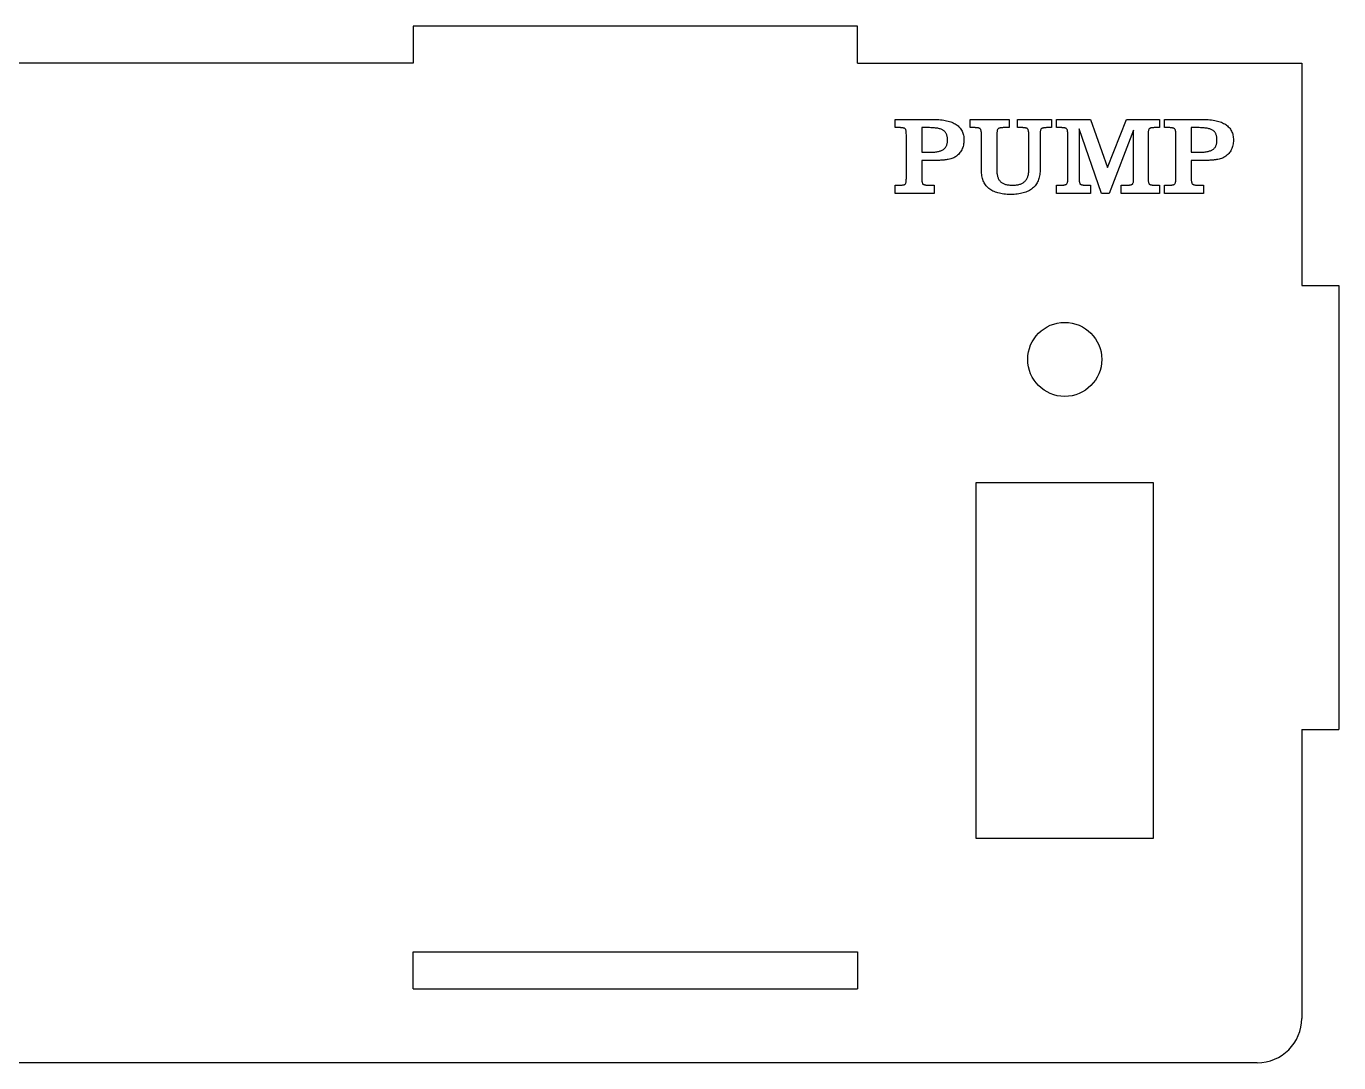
# Model space of a CAD drawing. Header units: millimetres. Extents: x -108 to 108, y -38 to 32.
# Drawn here: x 18.9 to 107.5, y -37.5 to 32.5 of the extents above; entities that cross this region are included whole.
import ezdxf

# ---------------------------------------------------------------- set-up
doc = ezdxf.new("R2010")
doc.units = ezdxf.units.MM

msp = doc.modelspace()

# ---------------------------------------------------------------- linework, layer by layer
at = {"color": 7, "linetype": 'Continuous', "lineweight": 25}
for p, q in [((45, 32.5), (45, 30)), ((75, 32.5), (45, 32.5)), ((75, 30), (75, 32.5)), ((45, 30), (15, 30)), ((75, 30), (105, 30)), ((105, 30), (105, 15)), ((77.542, 26.209), (80.131, 26.209)), ((77.542, 25.653), (77.542, 26.209)), ((82.611, 26.209), (85.25, 26.209)), ((82.611, 25.653), (82.611, 26.209)), ((85.25, 26.209), (85.25, 25.653)), ((85.806, 26.209), (88.097, 26.209)), ((85.806, 25.653), (85.806, 26.209)), ((88.097, 26.209), (88.097, 25.653)), ((88.444, 26.209), (90.73, 26.209)), ((88.444, 25.653), (88.444, 26.209)), ((90.73, 26.209), (91.886, 22.961)), ((91.886, 22.961), (93.164, 26.209)), ((93.164, 26.209), (95.389, 26.209)), ((95.389, 26.209), (95.389, 25.653)), ((95.736, 26.209), (98.325, 26.209)), ((95.736, 25.653), (95.736, 26.209)), ((77.826, 25.653), (77.542, 25.653)), ((78.306, 22.22), (78.306, 25.176)), ((79.78, 25.653), (79.347, 25.653)), ((79.347, 25.653), (79.347, 23.986)), ((82.862, 25.653), (82.611, 25.653)), ((83.375, 22.765), (83.375, 25.185)), ((84.417, 25.185), (84.417, 22.765)), ((85.25, 25.653), (84.926, 25.653)), ((86.09, 25.653), (85.806, 25.653)), ((86.569, 22.765), (86.569, 25.185)), ((87.333, 25.185), (87.333, 22.765)), ((88.097, 25.653), (87.852, 25.653)), ((88.715, 25.653), (88.444, 25.653)), ((89.208, 22.229), (89.208, 25.189)), ((89.972, 25.562), (89.972, 22.229)), ((91.491, 21.209), (89.972, 25.562)), ((93.653, 25.477), (92.003, 21.209)), ((93.653, 22.229), (93.653, 25.477)), ((94.625, 25.189), (94.625, 22.229)), ((95.389, 25.653), (95.112, 25.653)), ((96.02, 25.653), (95.736, 25.653)), ((96.5, 22.22), (96.5, 25.176)), ((97.542, 25.653), (97.542, 23.986)), ((97.975, 25.653), (97.542, 25.653)), ((79.347, 23.986), (79.838, 23.986)), ((97.542, 23.986), (98.032, 23.986)), ((79.347, 23.431), (79.347, 22.22)), ((80.026, 23.431), (79.347, 23.431)), ((97.542, 23.431), (97.542, 22.22)), ((98.221, 23.431), (97.542, 23.431)), ((77.542, 21.764), (77.826, 21.764)), ((77.542, 21.209), (77.542, 21.764)), ((79.838, 21.764), (80.181, 21.764)), ((80.181, 21.764), (80.181, 21.209)), ((88.444, 21.764), (88.715, 21.764)), ((88.444, 21.209), (88.444, 21.764)), ((90.447, 21.764), (90.736, 21.764)), ((90.736, 21.764), (90.736, 21.209)), ((92.819, 21.764), (93.157, 21.764)), ((92.819, 21.209), (92.819, 21.764)), ((95.112, 21.764), (95.389, 21.764)), ((95.389, 21.764), (95.389, 21.209)), ((95.736, 21.764), (96.02, 21.764)), ((95.736, 21.209), (95.736, 21.764)), ((98.032, 21.764), (98.375, 21.764)), ((98.375, 21.764), (98.375, 21.209)), ((80.181, 21.209), (77.542, 21.209)), ((90.736, 21.209), (88.444, 21.209)), ((92.003, 21.209), (91.491, 21.209)), ((95.389, 21.209), (92.819, 21.209)), ((98.375, 21.209), (95.736, 21.209)), ((105, 15), (107.5, 15)), ((107.5, 15), (107.5, -15)), ((95, 1.675), (83, 1.675)), ((83, 1.675), (83, -22.325)), ((95, -22.325), (95, 1.675)), ((105, -15), (107.5, -15)), ((105, -15), (105, -34.5)), ((83, -22.325), (95, -22.325)), ((45, -30), (75, -30)), ((45, -32.5), (45, -30)), ((75, -30), (75, -32.5)), ((45, -32.5), (75, -32.5)), ((102, -37.5), (-102, -37.5))]:
    msp.add_line(p, q, dxfattribs=at)
msp.add_circle((89, 10), 2.5, dxfattribs=at)
msp.add_arc((102, -34.5), 3, 270, 0, dxfattribs=at)
for points, knots in [([(80.131, 26.209), (80.214, 26.208), (80.374, 26.206), (80.606, 26.189), (80.823, 26.163), (81.024, 26.124), (81.211, 26.076), (81.38, 26.015), (81.535, 25.945), (81.673, 25.862), (81.797, 25.769), (81.903, 25.664), (81.994, 25.55), (82.067, 25.424), (82.126, 25.287), (82.165, 25.139), (82.191, 24.982), (82.193, 24.873), (82.194, 24.818)], [0, 0, 0, 0, 0.088135, 0.17068, 0.247853, 0.320372, 0.38841, 0.452186, 0.511927, 0.568875, 0.623515, 0.675758, 0.727258, 0.778469, 0.830712, 0.884572, 0.940683, 1, 1, 1, 1]), ([(98.325, 26.209), (98.408, 26.208), (98.568, 26.206), (98.801, 26.189), (99.018, 26.163), (99.219, 26.124), (99.405, 26.076), (99.575, 26.015), (99.729, 25.945), (99.868, 25.862), (99.991, 25.769), (100.098, 25.664), (100.189, 25.55), (100.262, 25.424), (100.32, 25.287), (100.359, 25.139), (100.386, 24.982), (100.388, 24.873), (100.389, 24.818)], [0, 0, 0, 0, 0.088135, 0.17068, 0.247853, 0.320372, 0.38841, 0.452186, 0.511927, 0.568875, 0.623515, 0.675758, 0.727258, 0.778469, 0.830712, 0.884572, 0.940683, 1, 1, 1, 1]), ([(78.306, 25.176), (78.305, 25.224), (78.305, 25.31), (78.29, 25.424), (78.268, 25.511), (78.237, 25.565), (78.203, 25.593), (78.171, 25.609), (78.133, 25.623), (78.086, 25.634), (78.032, 25.642), (77.97, 25.648), (77.901, 25.653), (77.852, 25.653), (77.826, 25.653)], [0, 0, 0, 0, 0.17308, 0.311913, 0.416868, 0.495778, 0.533032, 0.574664, 0.624828, 0.681412, 0.747777, 0.822894, 0.906937, 1, 1, 1, 1]), ([(81.083, 24.818), (81.082, 24.855), (81.081, 24.927), (81.07, 25.03), (81.047, 25.125), (81.018, 25.211), (80.982, 25.289), (80.935, 25.357), (80.879, 25.417), (80.815, 25.47), (80.738, 25.513), (80.647, 25.551), (80.541, 25.583), (80.419, 25.609), (80.281, 25.629), (80.128, 25.642), (79.959, 25.651), (79.842, 25.653), (79.78, 25.653)], [0, 0, 0, 0, 0.062287, 0.120076, 0.17343, 0.223878, 0.271447, 0.317538, 0.362008, 0.407119, 0.455313, 0.509744, 0.571097, 0.640312, 0.717908, 0.803472, 0.897258, 1, 1, 1, 1]), ([(79.838, 23.986), (79.893, 23.987), (79.999, 23.988), (80.152, 23.997), (80.292, 24.012), (80.42, 24.032), (80.535, 24.058), (80.637, 24.09), (80.727, 24.129), (80.804, 24.174), (80.871, 24.227), (80.927, 24.287), (80.977, 24.355), (81.016, 24.432), (81.046, 24.517), (81.068, 24.61), (81.081, 24.711), (81.083, 24.781), (81.083, 24.818)], [0, 0, 0, 0, 0.096155, 0.184266, 0.265798, 0.340898, 0.408575, 0.470574, 0.526845, 0.577819, 0.626099, 0.673658, 0.721795, 0.771255, 0.823328, 0.878195, 0.937116, 1, 1, 1, 1]), ([(82.194, 24.818), (82.193, 24.757), (82.19, 24.639), (82.162, 24.468), (82.118, 24.308), (82.056, 24.161), (81.976, 24.024), (81.877, 23.9), (81.76, 23.784), (81.671, 23.719), (81.625, 23.686)], [0, 0, 0, 0, 0.137903, 0.267443, 0.391782, 0.511934, 0.629915, 0.749004, 0.871921, 1, 1, 1, 1]), ([(83.375, 25.185), (83.374, 25.232), (83.372, 25.316), (83.359, 25.429), (83.335, 25.514), (83.302, 25.568), (83.265, 25.594), (83.231, 25.61), (83.189, 25.623), (83.14, 25.635), (83.082, 25.643), (83.016, 25.648), (82.941, 25.653), (82.889, 25.653), (82.862, 25.653)], [0, 0, 0, 0, 0.165014, 0.297881, 0.399754, 0.477041, 0.513599, 0.557619, 0.608555, 0.667768, 0.737545, 0.815778, 0.902847, 1, 1, 1, 1]), ([(84.926, 25.653), (84.898, 25.653), (84.847, 25.653), (84.773, 25.648), (84.708, 25.642), (84.65, 25.633), (84.6, 25.623), (84.559, 25.609), (84.525, 25.593), (84.489, 25.566), (84.457, 25.512), (84.433, 25.427), (84.419, 25.315), (84.418, 25.232), (84.417, 25.185)], [0, 0, 0, 0, 0.096451, 0.184043, 0.261581, 0.330505, 0.391038, 0.442682, 0.485813, 0.523369, 0.600404, 0.702889, 0.83528, 1, 1, 1, 1]), ([(86.569, 25.185), (86.569, 25.232), (86.568, 25.317), (86.553, 25.429), (86.532, 25.514), (86.502, 25.568), (86.467, 25.594), (86.436, 25.611), (86.396, 25.622), (86.35, 25.635), (86.296, 25.643), (86.234, 25.648), (86.164, 25.653), (86.116, 25.653), (86.09, 25.653)], [0, 0, 0, 0, 0.1708501, 0.3084535, 0.4131914, 0.4917755, 0.5285805, 0.5706301, 0.6208641, 0.6783383, 0.7453693, 0.8211147, 0.9060021, 1, 1, 1, 1]), ([(87.852, 25.653), (87.824, 25.653), (87.771, 25.653), (87.696, 25.648), (87.63, 25.643), (87.571, 25.635), (87.521, 25.622), (87.478, 25.611), (87.444, 25.594), (87.408, 25.568), (87.375, 25.514), (87.351, 25.429), (87.335, 25.317), (87.334, 25.232), (87.333, 25.185)], [0, 0, 0, 0, 0.097922, 0.185811, 0.263639, 0.333055, 0.393199, 0.445086, 0.488878, 0.525247, 0.602135, 0.703482, 0.835839, 1, 1, 1, 1]), ([(89.208, 25.189), (89.207, 25.235), (89.205, 25.319), (89.193, 25.431), (89.169, 25.515), (89.138, 25.568), (89.103, 25.594), (89.07, 25.61), (89.03, 25.623), (88.982, 25.635), (88.926, 25.643), (88.863, 25.648), (88.791, 25.653), (88.741, 25.653), (88.715, 25.653)], [0, 0, 0, 0, 0.167723, 0.302355, 0.406709, 0.483336, 0.519739, 0.563655, 0.613341, 0.672725, 0.741612, 0.817835, 0.90441, 1, 1, 1, 1]), ([(95.112, 25.653), (95.086, 25.653), (95.037, 25.653), (94.966, 25.648), (94.904, 25.643), (94.849, 25.635), (94.801, 25.623), (94.761, 25.609), (94.729, 25.593), (94.694, 25.567), (94.664, 25.513), (94.64, 25.429), (94.628, 25.318), (94.626, 25.235), (94.625, 25.189)], [0, 0, 0, 0, 0.0950259, 0.1809672, 0.2564776, 0.3246041, 0.3831776, 0.4349318, 0.4780188, 0.5147096, 0.59305, 0.6965753, 0.8322712, 1, 1, 1, 1]), ([(96.5, 25.176), (96.5, 25.224), (96.499, 25.31), (96.484, 25.424), (96.463, 25.511), (96.432, 25.565), (96.398, 25.593), (96.366, 25.609), (96.327, 25.623), (96.28, 25.634), (96.226, 25.642), (96.164, 25.648), (96.095, 25.653), (96.046, 25.653), (96.02, 25.653)], [0, 0, 0, 0, 0.17308, 0.311913, 0.416868, 0.495778, 0.533032, 0.574664, 0.624828, 0.681412, 0.747777, 0.822894, 0.906937, 1, 1, 1, 1]), ([(99.278, 24.818), (99.277, 24.855), (99.275, 24.927), (99.264, 25.03), (99.242, 25.125), (99.213, 25.211), (99.176, 25.289), (99.129, 25.357), (99.074, 25.417), (99.01, 25.47), (98.932, 25.513), (98.841, 25.551), (98.735, 25.583), (98.613, 25.609), (98.476, 25.629), (98.322, 25.642), (98.154, 25.651), (98.036, 25.653), (97.975, 25.653)], [0, 0, 0, 0, 0.062287, 0.120076, 0.17343, 0.223878, 0.271447, 0.317538, 0.362008, 0.407119, 0.455313, 0.509744, 0.571097, 0.640312, 0.717908, 0.803472, 0.897258, 1, 1, 1, 1]), ([(98.032, 23.986), (98.087, 23.987), (98.194, 23.988), (98.346, 23.997), (98.486, 24.012), (98.614, 24.032), (98.729, 24.058), (98.832, 24.09), (98.921, 24.129), (98.999, 24.174), (99.065, 24.227), (99.122, 24.287), (99.172, 24.355), (99.211, 24.432), (99.241, 24.517), (99.262, 24.61), (99.275, 24.711), (99.277, 24.781), (99.278, 24.818)], [0, 0, 0, 0, 0.096155, 0.184266, 0.265798, 0.340898, 0.408575, 0.470574, 0.526845, 0.577819, 0.626099, 0.673658, 0.721795, 0.771255, 0.823328, 0.878195, 0.937116, 1, 1, 1, 1]), ([(100.389, 24.818), (100.387, 24.757), (100.385, 24.639), (100.356, 24.468), (100.313, 24.308), (100.25, 24.161), (100.17, 24.024), (100.071, 23.9), (99.955, 23.784), (99.865, 23.719), (99.819, 23.686)], [0, 0, 0, 0, 0.137903, 0.267443, 0.391782, 0.511934, 0.629915, 0.749004, 0.871921, 1, 1, 1, 1]), ([(81.625, 23.686), (81.588, 23.663), (81.51, 23.616), (81.374, 23.565), (81.22, 23.52), (81.077, 23.493), (80.952, 23.474), (80.846, 23.463), (80.732, 23.453), (80.608, 23.446), (80.476, 23.439), (80.334, 23.433), (80.183, 23.432), (80.08, 23.431), (80.026, 23.431)], [0, 0, 0, 0, 0.079219, 0.166938, 0.26486, 0.372964, 0.432555, 0.497233, 0.567053, 0.642724, 0.72365, 0.810505, 0.902606, 1, 1, 1, 1]), ([(99.819, 23.686), (99.782, 23.663), (99.704, 23.616), (99.568, 23.565), (99.414, 23.52), (99.272, 23.493), (99.146, 23.474), (99.041, 23.463), (98.926, 23.453), (98.803, 23.446), (98.67, 23.439), (98.528, 23.433), (98.378, 23.432), (98.274, 23.431), (98.221, 23.431)], [0, 0, 0, 0, 0.079219, 0.166938, 0.26486, 0.372964, 0.432555, 0.497233, 0.567053, 0.642724, 0.72365, 0.810505, 0.902606, 1, 1, 1, 1]), ([(77.826, 21.764), (77.852, 21.764), (77.9, 21.765), (77.97, 21.768), (78.032, 21.774), (78.086, 21.783), (78.132, 21.794), (78.171, 21.806), (78.203, 21.821), (78.237, 21.847), (78.269, 21.899), (78.289, 21.983), (78.305, 22.092), (78.305, 22.174), (78.306, 22.22)], [0, 0, 0, 0, 0.095165, 0.181034, 0.257848, 0.325712, 0.383575, 0.434432, 0.476388, 0.51365, 0.590966, 0.695718, 0.831047, 1, 1, 1, 1]), ([(79.347, 22.22), (79.348, 22.175), (79.35, 22.094), (79.364, 21.985), (79.387, 21.902), (79.418, 21.849), (79.452, 21.823), (79.484, 21.807), (79.525, 21.795), (79.572, 21.783), (79.628, 21.774), (79.691, 21.769), (79.762, 21.764), (79.812, 21.764), (79.838, 21.764)], [0, 0, 0, 0, 0.164858, 0.298995, 0.401937, 0.479681, 0.516615, 0.559987, 0.611659, 0.671908, 0.739174, 0.816508, 0.904345, 1, 1, 1, 1]), ([(85.341, 21.139), (85.263, 21.14), (85.111, 21.143), (84.891, 21.162), (84.686, 21.195), (84.495, 21.238), (84.319, 21.298), (84.156, 21.367), (84.008, 21.453), (83.874, 21.549), (83.756, 21.66), (83.653, 21.782), (83.567, 21.917), (83.496, 22.063), (83.442, 22.222), (83.403, 22.392), (83.379, 22.575), (83.376, 22.7), (83.375, 22.765)], [0, 0, 0, 0, 0.080588, 0.156222, 0.227591, 0.294624, 0.35831, 0.418936, 0.477407, 0.533727, 0.588874, 0.643406, 0.697925, 0.753469, 0.810671, 0.870744, 0.933564, 1, 1, 1, 1]), ([(84.417, 22.765), (84.417, 22.722), (84.419, 22.64), (84.431, 22.521), (84.45, 22.411), (84.479, 22.311), (84.513, 22.218), (84.558, 22.136), (84.609, 22.062), (84.67, 21.998), (84.739, 21.942), (84.818, 21.894), (84.906, 21.854), (85.004, 21.82), (85.112, 21.796), (85.229, 21.778), (85.356, 21.765), (85.444, 21.765), (85.49, 21.764)], [0, 0, 0, 0, 0.075345, 0.145256, 0.210724, 0.271733, 0.329096, 0.384202, 0.436429, 0.487437, 0.539162, 0.593009, 0.649836, 0.710581, 0.77544, 0.844578, 0.919571, 1, 1, 1, 1]), ([(87.333, 22.765), (87.332, 22.7), (87.33, 22.575), (87.305, 22.393), (87.265, 22.224), (87.21, 22.065), (87.137, 21.919), (87.05, 21.783), (86.944, 21.662), (86.824, 21.552), (86.689, 21.453), (86.539, 21.369), (86.374, 21.298), (86.196, 21.24), (86.002, 21.195), (85.794, 21.163), (85.572, 21.143), (85.42, 21.14), (85.341, 21.139)], [0, 0, 0, 0, 0.066001, 0.128043, 0.187446, 0.244396, 0.299904, 0.354268, 0.408923, 0.464252, 0.521021, 0.579753, 0.640323, 0.704296, 0.772057, 0.843692, 0.919569, 1, 1, 1, 1]), ([(85.49, 21.764), (85.533, 21.765), (85.617, 21.767), (85.738, 21.779), (85.852, 21.798), (85.957, 21.825), (86.054, 21.861), (86.143, 21.904), (86.224, 21.956), (86.297, 22.014), (86.361, 22.082), (86.417, 22.157), (86.466, 22.239), (86.503, 22.33), (86.534, 22.428), (86.553, 22.533), (86.567, 22.646), (86.569, 22.725), (86.569, 22.765)], [0, 0, 0, 0, 0.0766847, 0.1491648, 0.2171414, 0.2816553, 0.3427887, 0.4009706, 0.4574303, 0.5128519, 0.5679733, 0.6227172, 0.6792759, 0.7372901, 0.7973799, 0.8610395, 0.9284646, 1, 1, 1, 1]), ([(88.715, 21.764), (88.741, 21.764), (88.791, 21.764), (88.863, 21.77), (88.926, 21.774), (88.982, 21.783), (89.031, 21.793), (89.07, 21.808), (89.103, 21.822), (89.138, 21.849), (89.168, 21.903), (89.194, 21.987), (89.205, 22.099), (89.207, 22.182), (89.208, 22.229)], [0, 0, 0, 0, 0.095528, 0.182046, 0.258219, 0.327061, 0.386102, 0.436184, 0.479503, 0.515882, 0.593558, 0.697843, 0.832387, 1, 1, 1, 1]), ([(89.972, 22.229), (89.973, 22.182), (89.973, 22.099), (89.988, 21.987), (90.01, 21.903), (90.039, 21.849), (90.073, 21.822), (90.105, 21.808), (90.143, 21.793), (90.19, 21.783), (90.244, 21.774), (90.305, 21.77), (90.374, 21.764), (90.422, 21.764), (90.447, 21.764)], [0, 0, 0, 0, 0.170823, 0.308158, 0.413696, 0.492171, 0.528211, 0.571166, 0.620969, 0.679858, 0.746084, 0.82108, 0.906617, 1, 1, 1, 1]), ([(93.157, 21.764), (93.183, 21.764), (93.234, 21.764), (93.305, 21.77), (93.369, 21.774), (93.426, 21.783), (93.474, 21.793), (93.513, 21.808), (93.547, 21.822), (93.582, 21.849), (93.613, 21.902), (93.636, 21.987), (93.65, 22.099), (93.652, 22.182), (93.653, 22.229)], [0, 0, 0, 0, 0.095356, 0.181718, 0.259056, 0.327774, 0.386709, 0.436701, 0.479941, 0.516255, 0.594503, 0.698215, 0.832689, 1, 1, 1, 1]), ([(94.625, 22.229), (94.626, 22.183), (94.628, 22.1), (94.64, 21.989), (94.664, 21.905), (94.694, 21.85), (94.729, 21.824), (94.761, 21.808), (94.801, 21.794), (94.849, 21.784), (94.903, 21.774), (94.966, 21.77), (95.037, 21.764), (95.086, 21.764), (95.112, 21.764)], [0, 0, 0, 0, 0.167753, 0.302159, 0.406961, 0.485313, 0.522009, 0.565102, 0.616864, 0.675133, 0.743486, 0.819007, 0.904961, 1, 1, 1, 1]), ([(96.02, 21.764), (96.046, 21.764), (96.095, 21.765), (96.165, 21.768), (96.226, 21.774), (96.28, 21.783), (96.327, 21.794), (96.366, 21.806), (96.397, 21.821), (96.431, 21.847), (96.463, 21.899), (96.484, 21.983), (96.499, 22.092), (96.5, 22.174), (96.5, 22.22)], [0, 0, 0, 0, 0.095165, 0.181034, 0.257848, 0.325712, 0.383575, 0.434432, 0.476388, 0.51365, 0.590966, 0.695718, 0.831047, 1, 1, 1, 1]), ([(97.542, 22.22), (97.543, 22.175), (97.544, 22.094), (97.558, 21.985), (97.581, 21.902), (97.612, 21.849), (97.647, 21.823), (97.679, 21.807), (97.72, 21.795), (97.767, 21.783), (97.822, 21.774), (97.885, 21.769), (97.956, 21.764), (98.006, 21.764), (98.032, 21.764)], [0, 0, 0, 0, 0.164858, 0.298995, 0.401937, 0.479681, 0.516615, 0.559987, 0.611659, 0.671908, 0.739174, 0.816508, 0.904345, 1, 1, 1, 1])]:
    msp.add_open_spline(points, degree=3, knots=knots, dxfattribs=at)

doc.saveas('drawing.dxf')
